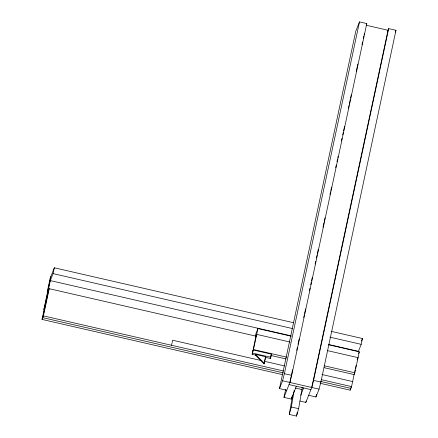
<?xml version="1.0" encoding="UTF-8"?>
<svg xmlns="http://www.w3.org/2000/svg" width="438" height="438" viewBox="0 0 438 438"><rect width="100%" height="100%" fill="white"/><g stroke="black" fill="none" stroke-linecap="round" stroke-linejoin="round"><path stroke-width="0.66" d="M302.412 387.592A10.413 0.504 -77.1 0 1 301.946 389.563L298.612 408.681L296.559 416.1L289.261 414.425L292.6 395.306A10.413 0.504 -77.1 0 1 292.365 395.744M289.261 414.425L291.314 407.006L294.188 390.526M296.559 416.1L297.249 412.147M50.852 276.548L43.811 309.551L44.512 307.777M282.789 374.693L42.026 319.422L50.315 280.599L291.078 335.864M48.53 290.471L42.727 317.649L283.49 372.919M42.026 319.422L43.433 315.875L49.231 288.697L255.984 336.154M49.609 282.373L53.08 273.613L54.323 267.788L293.75 322.751M171.548 345.275L172.627 340.227L261.294 360.584M255.332 336.357L255.885 333.767L257.944 328.56L291.286 336.214M256.06 355.191L252.151 354.293L256 336.16M252.151 354.293L253.284 350L271.527 354.189L270.394 358.481L265.182 357.282M252.764 351.303L253.471 349.529L257.944 328.56M264.021 363.94L265.663 356.746L255.529 354.419L255.294 355.01L264.021 363.94L265.663 356.746M270.394 358.481L271.527 354.189M286.775 390.263L279.477 388.588L355.738 31.372L359.488 21.9L366.787 23.575L291.686 375.361L289.868 382.451L283.966 397.365L291.259 399.04L296.323 386.256M279.477 388.588L282.57 380.775L284.388 373.685L359.488 21.9M283.966 397.365L285.675 389.36M289.868 382.451L292.584 369.743M296.723 350.345L297.293 347.668M298.01 344.323L299.154 338.968M303.72 317.566L304.295 314.889M304.58 313.548L305.576 308.867M309.436 290.805L310.005 288.133M310.717 284.788L311.292 282.11M311.577 280.774L312.289 277.429M315.146 264.048L315.716 261.371M316.433 258.026L317.002 255.354M317.287 254.013L318.289 249.331M323.003 227.256L324 222.575M324.284 221.234L325.001 217.889M330 194.477L330.57 191.8M330.854 190.464L331.571 187.119M335.711 167.721L336.28 165.044M336.997 161.699L337.567 159.021M337.851 157.685L338.136 156.35M341.421 140.959L341.996 138.288M342.708 134.942L343.277 132.265M343.567 130.929L344.564 126.243M348.418 108.181L348.993 105.509M349.278 104.167L350.28 99.486M350.564 98.15L351.276 94.805M356.275 71.389L357.846 64.03M361.985 44.632L362.56 41.955M363.272 38.61L363.841 35.938M364.131 34.597L364.416 33.261M291.259 399.04L291.686 397.042M299.888 401.022L305.855 402.391L306.14 401.06M305.855 402.391L311.763 387.477L388.024 30.26L366.13 25.234M311.763 387.477L313.581 380.387L388.676 28.601L395.974 30.277L320.873 382.062L319.061 389.152L315.968 396.965L308.67 395.29M315.968 396.965L316.537 394.288M320.134 383.266L350.148 390.159L350.433 388.834M351.276 386.393L350.849 388.38L320.84 381.493M350.148 390.159L351.555 386.606L355.092 370.033M355.377 368.708L355.656 367.383M355.809 366.672L356.089 365.352M324.115 367.679L354.123 374.572L354.824 372.793L359.302 351.829L328.626 344.788M358.229 351.856L361.202 344.345L362.445 338.519L331.101 331.325M301.946 387.898L302.061 387.449M54.323 267.788L50.151 278.322L47.249 291.916L47.956 290.137M47.83 292.245L49.231 288.697M366.283 24.84L366.787 23.575M255.787 336.702L256.701 334.386L290.044 342.04M387.389 31.854L388.676 28.601M395.224 32.171L395.974 30.277M300.731 395.24L303.622 387.931M361.454 341.027L362.445 338.519M358.613 353.565L359.302 351.829M357.14 359.965L358.06 357.649L327.383 350.608M53.08 273.613L292.507 328.577M329.858 337.15L361.202 344.345M328.423 344.438L358.437 351.331M253.471 349.529L286.808 357.184M324.153 365.752L354.824 372.793M270.772 355.437L286.107 358.957M252.616 353.105L270.865 357.293M264.629 361.35L284.629 365.938M321.968 374.512L352.634 381.553M43.433 315.875L283.556 370.986M321.541 379.719L351.555 386.601M284.388 373.685L291.686 375.361M313.581 380.387L320.873 382.062M282.57 380.775L319.061 389.152M289.025 384.58L310.92 389.606M295.311 388.041L301.946 389.563M291.314 407.006L298.612 408.681M255.529 354.419L264.256 363.348"/></g></svg>
